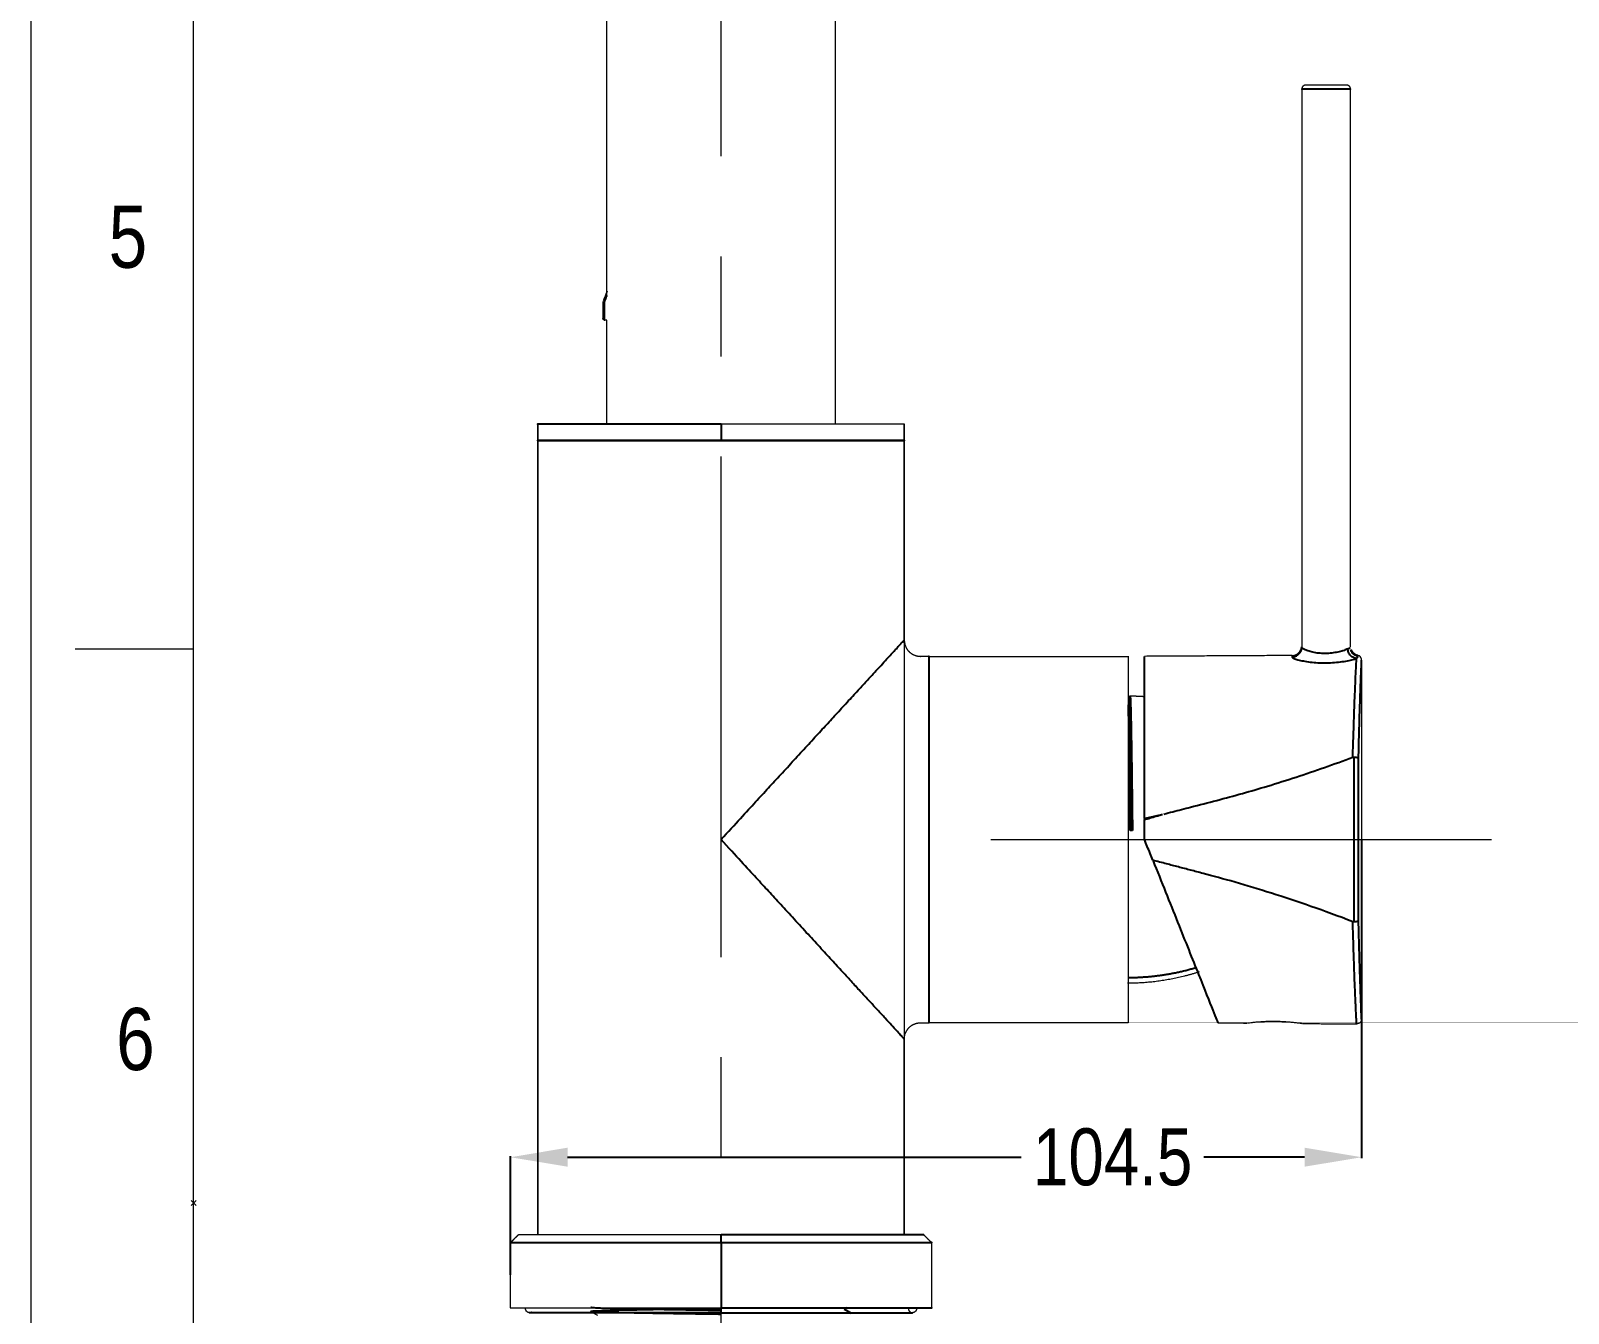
# Model space of a CAD drawing. Header units: inches. Extents: x 6245 to 6839, y 405 to 1245.
# Drawn here: x 6245.2 to 6434, y 643.4 to 800.9 of the extents above; entities that cross this region are included whole.
import ezdxf

# ---------------------------------------------------------------- set-up
doc = ezdxf.new("R2010")
doc.units = ezdxf.units.IN
doc.header["$LTSCALE"] = 4.84
doc.header["$MEASUREMENT"] = 0
doc.header["$PDMODE"] = 3
doc.header["$PDSIZE"] = 0.3125
doc.linetypes.add('CENTERX2', pattern=[20.32, 12.7, -2.54, 2.54, -2.54])
doc.layers.get('0').update_dxf_attribs({"linetype": 'CONTINUOUS', "lineweight": 13})
doc.layers.get('Defpoints').update_dxf_attribs({"color": 3, "linetype": 'CONTINUOUS'})
doc.layers.add('CENTER', color=1, linetype='CENTERX2', lineweight=15)
doc.layers.add('DIM', color=3, linetype='CONTINUOUS', lineweight=9)
doc.styles.get("Standard").update_dxf_attribs({"font": 'arial.ttf', "width": 0.8})
doc.dimstyles.get("Standard").update_dxf_attribs({"dimtxt": 7, "dimasz": 7, "dimexe": 0.125, "dimexo": 0.0625, "dimgap": 0.09, "dimtad": 0, "dimtih": 1, "dimtoh": 1, "dimdec": 1, "dimzin": 4, "dimdsep": 46, "dimtxsty": 'Standard', "dimcen": 0.09, "dimclrd": 3, "dimclre": 3, "dimclrt": 4, "dimadec": 0, "dimazin": 0, "dimtp": 0.01, "dimtm": 0.01, "dimtfac": 1, "dimtdec": 1, "dimtofl": 0, "dimtmove": 0, "dimatfit": 3, "dimfxl": 1, "dimtolj": 1, "dimtzin": 4, "dimarcsym": 0})

# ---------------------------------------------------------------- blocks, each defined once
blk = doc.blocks.new('*D27')
at = {"layer": 'Defpoints', "color": 0, "transparency": 16777216}
for p in [(6408.64, 701.59), (6408.64, 662.58), (6304.14, 648.09)]:
    blk.add_point(p, dxfattribs=at)
at = {"layer": 'DIM', "color": 3, "lineweight": -2, "transparency": 16777216}
for p, q in [((6408.64, 701.53), (6408.64, 662.46)), ((6304.14, 648.15), (6304.14, 662.71)), ((6311.14, 662.58), (6366.86, 662.58)), ((6401.64, 662.58), (6389.27, 662.58))]:
    blk.add_line(p, q, dxfattribs=at)
at = {"layer": 'DIM', "color": 3, "transparency": 16777216}
for points in [[(6311.14, 663.75), (6311.14, 661.42), (6304.14, 662.58)], [(6401.64, 663.75), (6401.64, 661.42), (6408.64, 662.58)]]:
    blk.add_solid(points, dxfattribs=at)
at = {"layer": 'DIM', "color": 4, "transparency": 16777216, "insert": (6378.07, 662.58), "char_height": 7, "attachment_point": 5}
blk.add_mtext('\\A1;104.5', dxfattribs=at)

msp = doc.modelspace()

# ---------------------------------------------------------------- linework, layer by layer
at = {"color": 7, "linetype": 'Continuous'}
for p, q in [((6245.238, 1244.986), (6245.238, 404.986)), ((6265.238, 724.986), (6250.702, 724.986))]:
    msp.add_line(p, q, dxfattribs=at)
at = {"linetype": 'Continuous'}
msp.add_line((6265.238, 424.986), (6265.238, 1224.986), dxfattribs=at)
for points, degree in [([(6315.989, 768.466), (6315.989, 815.888), (6315.989, 863.31)], 2), ([(6343.989, 863.31), (6343.989, 807.95), (6343.989, 752.591)], 2), ([(6401.289, 793.741), (6401.289, 759.485), (6401.289, 725.229)], 2), ([(6407.289, 725.229), (6407.289, 759.485), (6407.289, 793.741)], 2), ([(6315.989, 765.391), (6315.839, 765.391), (6315.689, 765.391)], 2), ([(6315.989, 752.591), (6315.989, 758.991), (6315.989, 765.391)], 2), ([(6307.489, 750.591), (6307.489, 751.591), (6307.489, 752.591)], 2), ([(6307.489, 752.591), (6307.489, 751.591), (6307.489, 750.591)], 2), ([(6352.489, 752.591), (6352.489, 751.591), (6352.489, 750.591)], 2), ([(6352.489, 750.591), (6352.489, 751.591), (6352.489, 752.591)], 2), ([(6307.489, 701.591), (6307.489, 726.091), (6307.489, 750.591)], 2), ([(6307.489, 750.591), (6307.489, 701.841), (6307.489, 653.091)], 2), ([(6352.489, 750.591), (6352.489, 726.091), (6352.489, 701.591)], 2), ([(6352.489, 726.091), (6352.489, 738.341), (6352.489, 750.591)], 2), ([(6355.489, 724.091), (6354.989, 724.091), (6354.489, 724.091)], 2), ([(6355.489, 724.091), (6367.739, 724.091), (6379.989, 724.091)], 2), ([(6400.096, 724.193), (6391.043, 724.142), (6381.989, 724.091)], 2), ([(6408.639, 723.638), (6408.639, 723.709), (6408.613, 723.862), (6408.475, 724.077), (6408.331, 724.168), (6408.257, 724.197)], 3), ([(6408.639, 723.638), (6408.639, 701.592), (6408.639, 679.546)], 2), ([(6380.065, 718.995), (6380.112, 719.075), (6380.158, 719.155), (6380.204, 719.236)], 3), ([(6379.97, 719.174), (6380.004, 719.114), (6380.038, 719.054), (6380.073, 718.995)], 3), ([(6307.489, 653.091), (6307.489, 677.341), (6307.489, 701.591)], 2), ([(6352.489, 701.591), (6352.489, 677.341), (6352.489, 653.091)], 2), ([(6354.489, 679.091), (6354.989, 679.091), (6355.489, 679.091)], 2), ([(6379.989, 679.091), (6367.739, 679.091), (6355.489, 679.091)], 2), ([(6390.989, 679.091), (6392.789, 679.076), (6394.589, 679.06)], 2), ([(6394.662, 679.071), (6394.71, 679.077), (6394.854, 679.097), (6395.205, 679.142), (6395.67, 679.191), (6396.239, 679.239), (6396.882, 679.274), (6397.59, 679.292), (6398.305, 679.286), (6399.018, 679.257), (6399.671, 679.211), (6400.256, 679.154), (6400.741, 679.096), (6401.111, 679.045), (6401.262, 679.022), (6401.313, 679.014)], 3), ([(6401.389, 679.002), (6404.712, 678.974), (6408.034, 678.946)], 2), ([(6352.489, 653.091), (6352.489, 665.091), (6352.489, 677.091)], 2), ([(6304.139, 652.091), (6304.639, 652.591), (6305.139, 653.091)], 2), ([(6304.139, 652.091), (6304.639, 652.591), (6305.139, 653.091)], 2), ([(6304.139, 644.091), (6304.139, 648.091), (6304.139, 652.091)], 2), ([(6354.839, 653.091), (6355.339, 652.591), (6355.839, 652.091)], 2), ([(6354.839, 653.091), (6355.339, 652.591), (6355.839, 652.091)], 2), ([(6355.839, 652.091), (6355.839, 648.091), (6355.839, 644.091)], 2), ([(6304.739, 643.991), (6304.739, 644.041), (6304.739, 644.091)], 2), ([(6355.239, 644.091), (6355.239, 644.041), (6355.239, 643.991)], 2), ([(6314.849, 643.154), (6314.565, 643.319), (6314.28, 643.484), (6313.995, 643.648)], 3)]:
    msp.add_open_spline(points, degree=degree)
at = {"lineweight": -3}
for points, weights in [([(6404.289, 793.741), (6401.289, 793.741), (6401.289, 793.741)], [1, 0.707106781187, 1]), ([(6407.289, 793.741), (6407.289, 793.741), (6404.289, 793.741)], [1, 0.707106781187, 1]), ([(6315.689, 767.631), (6315.606, 767.631), (6315.548, 767.637)], [1, 0.92384007553, 1]), ([(6315.689, 765.392), (6315.689, 765.456), (6315.689, 767.631)], [1, 0.752613232548, 1]), ([(6329.989, 752.591), (6307.489, 752.591), (6307.489, 752.591)], [1, 0.707106781187, 1]), ([(6329.989, 750.591), (6307.489, 750.591), (6307.489, 750.591)], [1, 0.707106781187, 1]), ([(6352.489, 750.591), (6352.489, 750.591), (6329.989, 750.591)], [1, 0.707106781187, 1]), ([(6381.989, 704.185), (6383.102, 704.43), (6384.213, 704.686)], [1, 0.999980728825, 1]), ([(6381.989, 704.182), (6381.989, 704.12), (6381.989, 704.059)], [0.955020396918, 0.955971197437, 0.95693090747]), ([(6380.505, 702.684), (6380.368, 702.684), (6380.23, 702.684)], [1, 0.999988240713, 1]), ([(6388.301, 685.835), (6384.265, 684.629), (6380.038, 684.607)], [0.998917891938, 0.988335176291, 0.999593251581]), ([(6304.139, 652.091), (6304.139, 652.091), (6329.989, 652.091)], [1, 0.707106781187, 1]), ([(6329.989, 653.091), (6354.839, 653.091), (6354.839, 653.091)], [1, 0.707106781187, 1]), ([(6329.989, 652.091), (6355.839, 652.091), (6355.839, 652.091)], [1, 0.707106781187, 1]), ([(6329.989, 644.091), (6355.839, 644.091), (6355.839, 644.091)], [1, 0.707106781187, 1]), ([(6329.989, 643.509), (6329.989, 643.61), (6329.989, 643.991)], [0.913152139374, 0.760129439254, 1])]:
    msp.add_rational_spline(points, weights, degree=2, dxfattribs=at)
for points, weights, degree in [([(6401.789, 794.241), (6401.289, 794.241), (6401.289, 793.741)], [1, 0.707106781187, 1], 2), ([(6404.289, 794.241), (6401.789, 794.241), (6401.789, 794.241)], [1, 0.707106781187, 1], 2), ([(6406.789, 794.241), (6406.789, 794.241), (6404.289, 794.241)], [1, 0.707106781187, 1], 2), ([(6407.289, 793.741), (6407.289, 794.241), (6406.789, 794.241)], [1, 0.707106781187, 1], 2), ([(6315.489, 767.652), (6315.489, 765.65), (6315.489, 765.592)], [1, 0.752641177098, 1], 2), ([(6352.489, 752.591), (6352.489, 752.591), (6329.989, 752.591)], [1, 0.707106781187, 1], 2), ([(6380.233, 719.239), (6380.82, 719.232), (6381.407, 719.206), (6381.994, 719.163)], [1.06509844423, 1.06349211402, 1.06222905746, 1.06130927455], 3), ([(6388.689, 685.341), (6385.842, 684.411), (6382.884, 683.941), (6379.889, 683.941)], [1.06608109397, 1.05725416023, 1.05725416023, 1.06608109397], 3), ([(6305.139, 653.091), (6305.139, 653.091), (6329.989, 653.091)], [1, 0.707106781187, 1], 2), ([(6304.139, 644.091), (6304.139, 644.091), (6329.989, 644.091)], [1, 0.707106781187, 1], 2), ([(6306.489, 643.491), (6305.989, 643.491), (6305.989, 643.991)], [1, 0.707106781187, 1], 2), ([(6353.989, 643.991), (6353.989, 643.491), (6353.489, 643.491)], [1, 0.707106781187, 1], 2), ([(6306.716, 643.545), (6306.609, 643.491), (6306.489, 643.491)], [0.874965315935, 0.909550746487, 1], 2)]:
    msp.add_rational_spline(points, weights, degree=degree)
for points, knots in [([(6315.994, 768.921), (6315.965, 768.849), (6315.872, 768.622), (6315.705, 768.216), (6315.572, 767.891), (6315.504, 767.728)], [2.790632, 2.790632, 2.790632, 2.790632, 3.0300459, 3.5350535, 4.0400612, 4.0400612, 4.0400612, 4.0400612]), ([(6400.096, 724.193), (6400.378, 724.195), (6400.99, 724.42), (6401.245, 725.001), (6401.279, 725.247)], [-1.9891131, -1.9891131, -1.9891131, -1.9891131, -0.9945565, -0.1674038, -0.1674038, -0.1674038, -0.1674038]), ([(6408.189, 724.219), (6408.065, 724.251), (6407.818, 724.36), (6407.571, 724.587), (6407.456, 724.766), (6407.42, 724.837)], [0, 0, 0, 0, 0.3999341, 0.7998681, 1.0397524, 1.0397524, 1.0397524, 1.0397524]), ([(6408.597, 679.324), (6408.567, 679.249), (6408.474, 679.106), (6408.259, 678.97), (6408.105, 678.945), (6408.034, 678.946)], [0.24120902, 0.24120902, 0.24120902, 0.24120902, 0.48241803, 0.72362705, 0.96438021, 0.96438021, 0.96438021, 0.96438021])]:
    msp.add_open_spline(points, degree=3, knots=knots)
for points, knots in [([(6315.689, 767.631), (6315.756, 767.806), (6315.859, 768.08), (6315.963, 768.354), (6315.998, 768.448)], [-4.36389832, -4.36389832, -4.36389832, -4.36389832, -3.81852451, -3.52544827, -3.52544827, -3.52544827, -3.52544827]), ([(6400.143, 724.038), (6400.27, 724.044), (6400.557, 724.1), (6400.894, 724.318), (6401.103, 724.575), (6401.242, 724.845), (6401.283, 725.052), (6401.288, 725.177)], [0.0504537, 0.0504537, 0.0504537, 0.0504537, 0.4731182, 0.9486314, 1.186388, 1.4241446, 1.8405663, 1.8405663, 1.8405663, 1.8405663]), ([(6408.016, 723.828), (6407.895, 723.838), (6407.636, 723.905), (6407.33, 724.135), (6407.141, 724.384), (6406.999, 724.659), (6406.951, 724.875), (6406.941, 725.01)], [-1.8187097, -1.8187097, -1.8187097, -1.8187097, -1.3655471, -0.9100906, -0.6823624, -0.4546341, 0, 0, 0, 0]), ([(6408.185, 724.074), (6407.949, 724.136), (6407.558, 724.378), (6407.371, 724.776), (6407.33, 724.927)], [-1.6413493, -1.6413493, -1.6413493, -1.6413493, -0.8206747, -0.3304663, -0.3304663, -0.3304663, -0.3304663]), ([(6380.208, 719.239), (6380.217, 719.239), (6380.235, 719.126), (6380.262, 718.638), (6380.289, 717.823), (6380.317, 716.691), (6380.344, 715.27), (6380.371, 713.618), (6380.398, 711.738), (6380.425, 709.645), (6380.452, 707.405), (6380.479, 705.082), (6380.496, 703.485), (6380.505, 702.684)], [-26.6946525, -26.6946525, -26.6946525, -26.6946525, -24.2778041, -21.8500237, -19.4222433, -16.9944629, -14.5666825, -12.1389021, -9.7111216, -7.2833412, -4.8555608, -2.4277804, 0, 0, 0, 0]), ([(6380.23, 702.684), (6380.222, 703.452), (6380.204, 704.981), (6380.178, 707.21), (6380.152, 709.367), (6380.125, 711.395), (6380.099, 713.236), (6380.073, 714.869), (6380.047, 716.295), (6380.022, 717.388), (6380.006, 717.938), (6379.999, 718.15)], [-30.2246964, -30.2246964, -30.2246964, -30.2246964, -27.8997197, -25.5747431, -23.2497665, -20.9247898, -18.5998132, -16.2748365, -13.9498599, -11.6248832, -9.7910316, -9.7910316, -9.7910316, -9.7910316]), ([(6384.693, 698.607), (6384.408, 698.681), (6383.842, 698.827), (6383.284, 698.974), (6383.006, 699.048)], [-1.7430283, -1.7430283, -1.7430283, -1.7430283, -0.8715269, 0, 0, 0, 0]), ([(6383.027, 698.997), (6384.07, 696.388), (6386.124, 691.254), (6388.748, 684.694), (6390.555, 680.177), (6390.989, 679.091), (6390.989, 679.091)], [0, 0, 0, 0, 8.5994051, 17.2038316, 25.8082581, 34.4126845, 34.4126845, 34.4126845, 34.4126845]), ([(6408.639, 679.546), (6408.639, 679.546), (6408.633, 679.687), (6408.608, 680.317), (6408.575, 681.183), (6408.542, 682.075), (6408.514, 682.845), (6408.484, 683.705), (6408.443, 684.962), (6408.399, 686.385), (6408.354, 687.977), (6408.321, 689.24), (6408.291, 690.467), (6408.273, 691.282), (6408.265, 691.647)], [-26.0415575, -26.0415575, -26.0415575, -26.0415575, -22.7427905, -19.4440235, -16.1452565, -14.495873, -12.8464895, -11.197106, -9.5477225, -6.2489555, -4.599572, -2.9501885, -1.300805, 0, 0, 0, 0]), ([(6329.989, 643.279), (6329.155, 643.292), (6327.482, 643.316), (6325.017, 643.354), (6322.683, 643.392), (6320.571, 643.429), (6318.653, 643.466), (6316.988, 643.504), (6315.655, 643.542), (6314.702, 643.579), (6314.154, 643.614), (6314.013, 643.637), (6313.995, 643.648)], [0, 0, 0, 0, 2.521064, 5.042128, 7.563192, 10.084256, 12.60532, 15.126384, 17.647448, 20.1685119, 22.6895759, 24.7788492, 24.7788492, 24.7788492, 24.7788492])]:
    msp.add_open_spline(points, degree=3, knots=knots, dxfattribs=at)
for points, weights, knots in [([(6315.689, 765.392), (6315.606, 765.392), (6315.548, 765.451), (6315.489, 765.509), (6315.489, 765.592)], [1, 0.923851647854, 1, 0.923851647854, 1], [0, 0, 0, 0.15710878, 0.15710878, 0.31421755, 0.31421755, 0.31421755]), ([(6352.489, 752.591), (6352.489, 752.591), (6329.989, 752.591), (6307.489, 752.591), (6307.489, 752.591)], [1, 0.707106781187, 1, 0.707106781187, 1], [-70.6858347, -70.6858347, -70.6858347, -35.3429174, -35.3429174, 0, 0, 0]), ([(6352.489, 726.091), (6352.489, 725.262), (6353.075, 724.677), (6353.661, 724.091), (6354.489, 724.091)], [1, 0.923879475657, 1, 0.923879475657, 1], [0, 0, 0, 1.570798, 1.570798, 3.141596, 3.141596, 3.141596]), ([(6379.989, 724.091), (6379.989, 724.091), (6379.989, 701.591), (6379.989, 679.091), (6379.989, 679.091)], [1, 0.707106781187, 1, 0.707106781187, 1], [0, 0, 0, 35.3429174, 35.3429174, 70.6858347, 70.6858347, 70.6858347]), ([(6352.489, 677.091), (6352.489, 677.919), (6353.075, 678.505), (6353.661, 679.091), (6354.489, 679.091)], [1, 0.923878403172, 1, 0.923878403172, 1], [-3.1416026, -3.1416026, -3.1416026, -1.5708013, -1.5708013, 0, 0, 0]), ([(6305.139, 653.091), (6305.139, 653.091), (6329.989, 653.091), (6354.839, 653.091), (6354.839, 653.091)], [1, 0.707106781187, 1, 0.707106781187, 1], [0, 0, 0, 39.0342887, 39.0342887, 78.0685774, 78.0685774, 78.0685774]), ([(6352.989, 643.991), (6352.989, 643.784), (6353.136, 643.637), (6353.282, 643.491), (6353.489, 643.491)], [1, 0.853553390593, 0.853553390593, 0.853553390593, 1], [1, 1, 1, 1.41421356, 1.41421356, 1.82842712, 1.82842712, 1.82842712])]:
    msp.add_rational_spline(points, weights, degree=2, knots=knots)
for points, degree in [([(6329.989, 752.591), (6329.989, 751.591), (6329.989, 750.591)], 2), ([(6329.989, 701.591), (6330.875, 702.555), (6332.483, 704.306), (6334.283, 706.266), (6335.815, 707.934), (6337.313, 709.566), (6338.948, 711.346), (6340.569, 713.111), (6342.111, 714.79), (6343.419, 716.215), (6344.786, 717.703), (6346.186, 719.227), (6347.479, 720.635), (6348.581, 721.836), (6349.465, 722.798), (6350.187, 723.584), (6350.779, 724.228), (6351.251, 724.743), (6351.608, 725.131), (6351.914, 725.465), (6352.173, 725.747), (6352.359, 725.949), (6352.431, 726.027), (6352.455, 726.053)], 3), ([(6406.941, 725.01), (6406.817, 724.95), (6406.509, 724.823), (6405.896, 724.644), (6405.169, 724.504), (6404.37, 724.433), (6403.561, 724.448), (6402.808, 724.548), (6402.168, 724.707), (6401.679, 724.895), (6401.364, 725.081), (6401.289, 725.185), (6401.289, 725.229)], 3), ([(6406.941, 725.01), (6407.012, 725.042), (6407.138, 725.1), (6407.22, 725.139), (6407.247, 725.16)], 3), ([(6381.989, 704.185), (6381.989, 706.895), (6381.989, 712.199), (6381.989, 718.768), (6381.989, 723.087), (6381.989, 724.091), (6381.989, 724.091)], 3), ([(6400.096, 724.193), (6400.096, 724.193), (6400.097, 724.141), (6400.097, 724.037)], 3), ([(6400.097, 724.037), (6400.098, 724.001), (6400.175, 723.916), (6400.528, 723.76), (6401.102, 723.595), (6401.869, 723.443), (6402.78, 723.331), (6403.783, 723.279), (6404.818, 723.296), (6405.82, 723.377), (6406.725, 723.509), (6407.484, 723.668), (6407.862, 723.777), (6408.016, 723.828)], 3), ([(6407.548, 711.7), (6407.592, 712.775), (6407.653, 714.837), (6407.746, 717.531), (6407.829, 719.819), (6407.911, 721.66), (6407.977, 723.026), (6408.006, 723.615), (6408.016, 723.828)], 3), ([(6408.016, 723.828), (6408.124, 723.932), (6408.184, 724.005), (6408.185, 724.074)], 3), ([(6408.185, 724.074), (6408.188, 724.17), (6408.189, 724.219), (6408.189, 724.219)], 3), ([(6408.265, 711.552), (6408.287, 712.612), (6408.335, 714.612), (6408.411, 717.264), (6408.484, 719.52), (6408.549, 721.339), (6408.6, 722.655), (6408.632, 723.457), (6408.639, 723.636), (6408.639, 723.638)], 3), ([(6380.369, 702.669), (6380.36, 703.481), (6380.341, 705.098), (6380.313, 707.455), (6380.286, 709.697), (6380.258, 711.779), (6380.23, 713.661), (6380.202, 715.307), (6380.174, 716.683), (6380.146, 717.763), (6380.118, 718.526), (6380.1, 718.813), (6380.09, 718.899)], 3), ([(6397.073, 708.154), (6398.256, 708.514), (6400.608, 709.256), (6404.1, 710.442), (6406.402, 711.274), (6407.548, 711.7)], 3), ([(6407.666, 711.722), (6407.741, 711.721), (6407.891, 711.711), (6408.088, 711.674), (6408.179, 711.638), (6408.212, 711.617)], 3), ([(6407.666, 711.722), (6407.666, 701.599), (6407.666, 691.477)], 2), ([(6408.265, 691.647), (6408.265, 701.6), (6408.265, 711.552)], 2), ([(6387.637, 705.572), (6388.727, 705.849), (6390.877, 706.398), (6394.027, 707.252), (6396.066, 707.848), (6397.073, 708.154)], 3), ([(6381.993, 704.059), (6382.216, 704.112), (6382.672, 704.243), (6383.409, 704.46), (6383.938, 704.611), (6384.213, 704.686)], 3), ([(6384.373, 704.726), (6384.727, 704.821), (6385.441, 705.01), (6386.53, 705.289), (6387.266, 705.478), (6387.637, 705.572)], 3), ([(6381.989, 701.591), (6381.989, 701.866), (6381.99, 702.416), (6381.988, 703.249), (6381.993, 703.783), (6381.993, 704.059)], 3), ([(6352.489, 677.091), (6352.489, 677.091), (6352.393, 677.196), (6352.02, 677.602), (6351.538, 678.127), (6350.96, 678.757), (6350.16, 679.627), (6349.235, 680.634), (6348.292, 681.661), (6347.352, 682.685), (6346.269, 683.864), (6345.079, 685.16), (6343.771, 686.584), (6342.335, 688.148), (6340.68, 689.949), (6338.964, 691.819), (6337.289, 693.642), (6335.824, 695.237), (6334.345, 696.848), (6332.571, 698.78), (6330.913, 700.585), (6329.989, 701.591)], 3), ([(6383.006, 699.048), (6382.893, 699.331), (6382.667, 699.896), (6382.328, 700.743), (6382.102, 701.308), (6381.989, 701.591)], 3), ([(6389.168, 697.433), (6388.655, 697.57), (6387.64, 697.838), (6386.147, 698.228), (6385.174, 698.481), (6384.693, 698.607)], 3), ([(6407.543, 691.5), (6405.788, 692.183), (6402.375, 693.433), (6397.493, 695.054), (6393.011, 696.403), (6390.393, 697.109), (6389.168, 697.433)], 3), ([(6408.034, 678.946), (6408.034, 678.946), (6408.024, 679.12), (6407.981, 679.907), (6407.914, 681.225), (6407.829, 683.081), (6407.745, 685.424), (6407.65, 688.212), (6407.588, 690.37), (6407.543, 691.5)], 3), ([(6408.212, 691.582), (6408.18, 691.561), (6408.088, 691.525), (6407.892, 691.487), (6407.741, 691.478), (6407.666, 691.477)], 3), ([(6408.639, 679.546), (6408.639, 679.501), (6408.634, 679.455), (6408.623, 679.408)], 3), ([(6329.989, 652.091), (6329.989, 652.591), (6329.989, 653.091)], 2), ([(6329.989, 652.091), (6329.989, 648.091), (6329.989, 644.091)], 2), ([(6313.989, 644.168), (6313.988, 644.155), (6314.123, 644.13), (6314.713, 644.093), (6315.669, 644.056), (6317.001, 644.018), (6318.663, 643.98), (6320.581, 643.942), (6322.703, 643.905), (6325.024, 643.868), (6327.489, 643.83), (6329.157, 643.805), (6329.989, 643.793)], 3), ([(6313.989, 643.654), (6313.99, 643.667), (6314.126, 643.692), (6314.717, 643.729), (6315.688, 643.767), (6317.008, 643.804), (6318.667, 643.842), (6320.608, 643.88), (6322.727, 643.917), (6325.07, 643.955), (6327.5, 643.992), (6329.161, 644.017), (6329.989, 644.029)], 3), ([(6345.467, 644.1), (6345.355, 644.035), (6345.242, 643.97), (6345.129, 643.905)], 3), ([(6345.129, 643.918), (6345.414, 643.753), (6345.699, 643.588), (6345.984, 643.424)], 3)]:
    msp.add_open_spline(points, degree=degree, dxfattribs=at)
for points, weights, knots in [([(6307.489, 750.591), (6307.489, 750.591), (6329.989, 750.591), (6352.489, 750.591), (6352.489, 750.591)], [1, 0.707106781187, 1, 0.707106781187, 1], [-70.6858347, -70.6858347, -70.6858347, -35.3429174, -35.3429174, 0, 0, 0]), ([(6355.489, 724.091), (6355.489, 724.091), (6355.489, 701.591), (6355.489, 679.091), (6355.489, 679.091)], [1, 0.707106781187, 1, 0.707106781187, 1], [-70.6858347, -70.6858347, -70.6858347, -35.3429174, -35.3429174, 0, 0, 0]), ([(6304.139, 652.091), (6304.139, 652.091), (6329.989, 652.091), (6355.839, 652.091), (6355.839, 652.091)], [1, 0.707106781187, 1, 0.707106781187, 1], [-81.2101701, -81.2101701, -81.2101701, -40.605085, -40.605085, 0, 0, 0]), ([(6329.989, 643.491), (6320.255, 643.491), (6313.372, 643.491), (6306.489, 643.491), (6306.489, 643.491)], [1, 0.853553390593, 0.853553390593, 0.853553390593, 1], [0, 0, 0, 19.4680374, 19.4680374, 38.9360749, 38.9360749, 38.9360749]), ([(6329.989, 643.491), (6339.723, 643.491), (6346.606, 643.491), (6353.489, 643.491), (6353.489, 643.491)], [1, 0.853553390593, 0.853553390593, 0.853553390593, 1], [0, 0, 0, 19.4680374, 19.4680374, 38.9360749, 38.9360749, 38.9360749])]:
    msp.add_rational_spline(points, weights, degree=2, knots=knots, dxfattribs=at)
msp.add_point((6265.238, 656.968))
msp.add_point((6265.238, 656.968))
at = {"layer": 'CENTER'}
for p, q in [((6329.989, 490.457), (6329.989, 1081.285)), ((6363.136, 701.591), (6434.011, 701.591))]:
    msp.add_line(p, q, dxfattribs=at)

# ---------------------------------------------------------------- texts
at = {"char_height": 7.624, "attachment_point": 5}
for s, insert in [('5', (6257.169, 775.565)), ('6', (6258.09, 677.044))]:
    msp.add_mtext_dynamic_manual_height_columns(s, width=50, gutter_width=12.5, heights=[0], dxfattribs=dict(at, insert=insert))

# ---------------------------------------------------------------- dimensions: what is measured, and where the dimension line sits
at = {"layer": 'DIM'}
dim = msp.add_linear_dim(base=(6408.639, 662.584), p1=(6304.139, 648.091), p2=(6408.639, 701.592), dimstyle='Standard', override={"dimgap": 2}, dxfattribs=at)
dim.commit()
dim.dimension.update_dxf_attribs({"geometry": '*D27', "text_midpoint": (6378.066, 662.584), "dimtype": 160})

doc.saveas('drawing.dxf')
